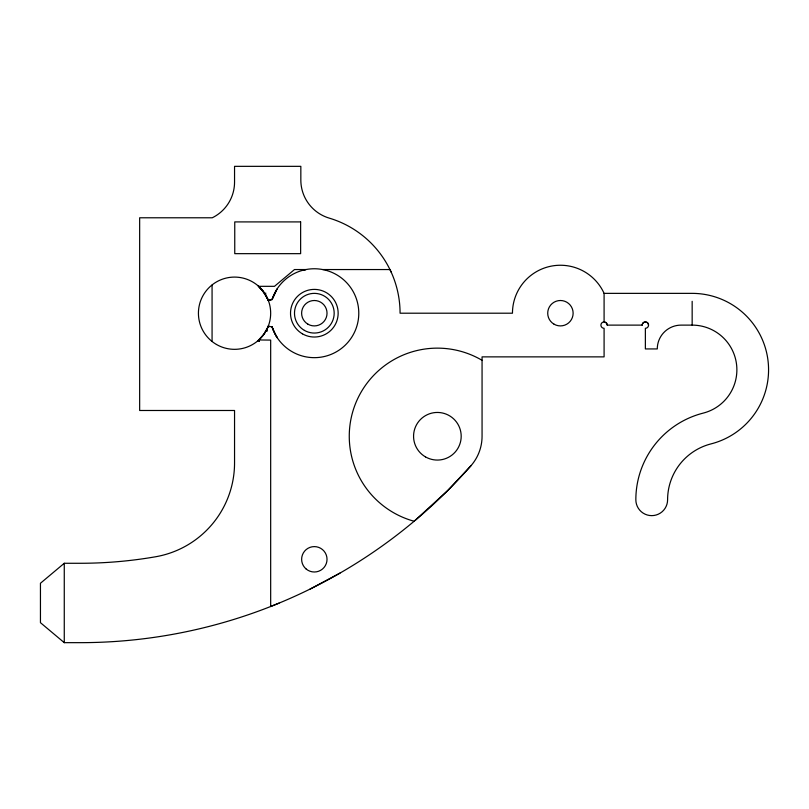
<?xml version="1.0" encoding="UTF-8"?>
<svg xmlns="http://www.w3.org/2000/svg" width="809" height="809" viewBox="0 0 809 809"><rect width="100%" height="100%" fill="white"/><g stroke="black" fill="none" stroke-linecap="round" stroke-linejoin="round"><path stroke-width="1.21" d="M607.266 325.117L606.396 322.933L604.09 321.942A3.175 3.175 0 0 1 607.266 325.117L642.194 325.117C642.012 321.021 648.727 321.042 648.545 325.117A3.175 3.175 0 0 1 645.37 328.292L645.37 348.932L657.282 348.932A23.815 23.815 0 0 1 681.097 325.117L692.16 325.117A44.687 44.687 0 0 1 703.193 413.116A89.415 89.415 0 0 0 635.844 499.76A15.877 15.877 0 0 0 651.72 515.636A15.877 15.877 0 0 0 667.597 499.76A57.661 57.661 0 0 1 711.03 443.888A76.45 76.45 0 0 0 692.16 293.364L604.09 293.364A47.964 47.964 0 0 0 512.461 313.204L400.071 313.204A99.234 99.234 0 0 0 329.192 218.106A39.692 39.692 0 0 1 300.837 180.073L300.837 166.341L234.549 166.341L234.549 182.106A39.692 39.692 0 0 1 212.251 217.783L139.654 217.783L139.654 410.487L234.549 410.487L234.549 462.91A95.26 95.26 0 0 1 155.591 556.764A440.723 440.723 0 0 1 80.142 563.276L64.265 563.276L40.45 583.259L40.45 622.677L64.265 642.659L80.142 642.659A520.106 520.106 0 0 0 414.137 521.249L447.69 490.547L470.949 465.741A44.687 44.687 0 0 0 482.063 436.253L482.063 356.87L604.09 356.87L604.09 328.292A3.175 3.175 0 0 1 600.915 325.117A3.175 3.175 0 0 1 604.09 321.942L604.09 293.364M265.746 293.06L265.473 294.547L268.487 300.857M269.953 326.523L268.194 326.34L265.797 331.245M268.133 327.615L268.487 325.562M266.788 329.496L262.996 335.462L257.768 340.872M276.87 289.278L272.006 299.613L268.224 300.129L262.217 289.986L257.768 285.537M276.911 289.217L272.006 299.613A44.455 44.455 0 0 1 340.417 277.214A44.455 44.455 0 0 1 340.417 349.205A44.455 44.455 0 0 1 272.006 326.796L268.224 326.28M264.513 333.318L267.253 328.535L267.253 331.073M263.835 334.35L258.86 339.922L259.163 341.337M258.809 339.962L270.671 340.093L270.671 606.507L279.034 603.13M340.013 573.085L310.019 589.104M304.164 269.933L305.964 269.549L294.486 269.549L274.494 286.325L258.668 286.325L264.533 293.07L268.224 300.129L270.297 299.846M269.953 299.896L271.359 299.704M322.7 269.549L389.948 269.549L391.162 272.107M258.678 286.325L265.362 294.375M277.244 337.717L274.251 332.428M277.204 337.656L276.415 336.423M276.112 335.907L272.006 326.796L273.614 330.992M258.86 339.922L259.284 341.337L259.032 339.76M692.16 301.302L692.16 325.117M212.069 285.021L212.069 341.479M64.265 563.276L64.265 642.659M642.194 325.117A3.175 3.175 0 0 1 645.37 321.942A3.175 3.175 0 0 1 648.545 325.117M470.949 465.741A520.106 520.106 0 0 1 415.209 520.349M414.137 521.249A88.12 88.12 0 0 1 356.193 401.992A88.12 88.12 0 0 1 482.063 360.308M300.635 221.909L234.752 221.909L234.752 253.662L300.635 253.662L300.635 221.909M216.488 344.492A36.122 36.122 0 0 0 270.671 313.204A36.122 36.122 0 0 0 216.488 281.926A36.122 36.122 0 0 0 216.488 344.492M554.074 324.207A12.701 12.701 0 0 0 573.126 313.204A12.701 12.701 0 0 0 554.074 302.202A12.701 12.701 0 0 0 554.074 324.207M425.473 456.883A23.815 23.815 0 0 0 461.191 436.253A23.815 23.815 0 0 0 425.473 415.634A23.815 23.815 0 0 0 425.473 456.883M306.166 569.03A12.701 12.701 0 0 0 326.836 561.507A12.701 12.701 0 0 0 309.989 547.369A12.701 12.701 0 0 0 306.166 569.03M307.976 324.207A12.701 12.701 0 0 0 327.028 313.204A12.701 12.701 0 0 0 307.976 302.202A12.701 12.701 0 0 0 307.976 324.207M302.424 333.834A23.815 23.815 0 0 0 338.152 313.204A23.815 23.815 0 0 0 302.424 292.585A23.815 23.815 0 0 0 302.424 333.834M304.406 330.396A19.851 19.851 0 0 0 334.178 313.204A19.851 19.851 0 0 0 304.406 296.023A19.851 19.851 0 0 0 304.406 330.396"/></g></svg>
